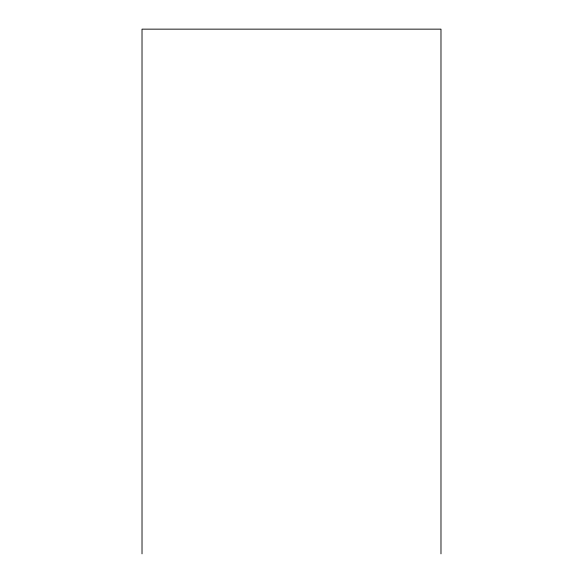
<?xml version="1.0" encoding="UTF-8"?>
<svg xmlns="http://www.w3.org/2000/svg" width="583" height="583" viewBox="0 0 583 583"><rect width="100%" height="100%" fill="white"/><g stroke="black" fill="none" stroke-linecap="round" stroke-linejoin="round"><path stroke-width="0.87" d="M440.981 553.85L440.981 29.15L142.019 29.15L142.019 553.85"/></g></svg>
